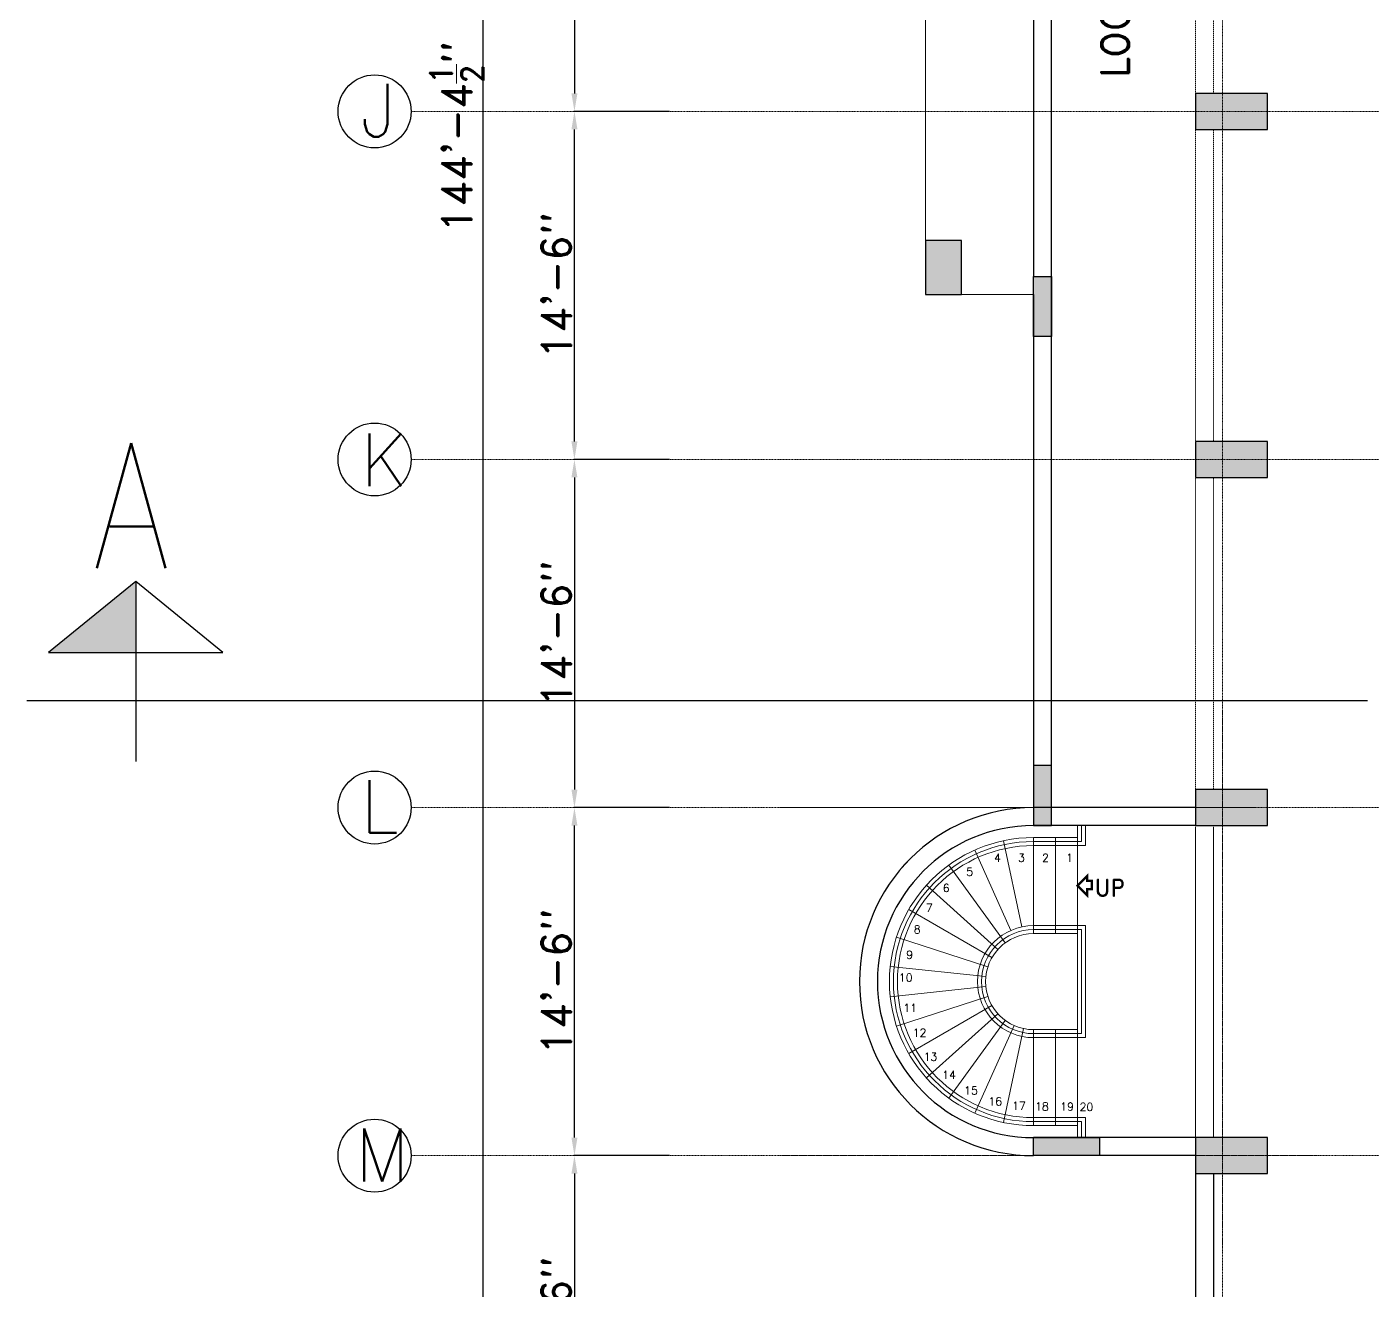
# Model space of a CAD drawing. Header units: inches. Extents: x -110725 to 51121, y 8404 to 44825.
# Drawn here: x -58485 to -57813, y 20871 to 21503 of the extents above; entities that cross this region are included whole.
import ezdxf
from ezdxf.enums import TextEntityAlignment as Align

# ---------------------------------------------------------------- set-up
doc = ezdxf.new("R2010")
doc.units = ezdxf.units.IN
doc.header["$LTSCALE"] = 0.1
doc.header["$MEASUREMENT"] = 0
doc.linetypes.add('CENTER', pattern=[2, 1.25, -0.25, 0.25, -0.25])
doc.linetypes.add('DASHED', pattern=[0.75, 0.5, -0.25])
doc.layers.get('0').update_dxf_attribs({"color": 1, "lineweight": 0})
doc.layers.get('Defpoints').update_dxf_attribs({"lineweight": 0})
for name, color, linetype in [('Column Hatch', 7, 'Continuous'), ('COLUMNS', 200, 'Continuous'), ('GF', 1, 'Continuous'), ('GFT', 4, 'Continuous')]:
    doc.layers.add(name, color=color, linetype=linetype)
for name, color, linetype, lineweight in [('dim', 252, 'Continuous', 0), ('GRID', 8, 'CENTER', 0), ('stair', 5, 'Continuous', 0), ('terj block plan', 30, 'Continuous', 0), ('TEXT', 3, 'Continuous', 0), ('WINDOW', 5, 'Continuous', 18)]:
    doc.layers.add(name, color=color, linetype=linetype, lineweight=lineweight)
doc.styles.add('ROMAND', font='romand.shx')
doc.styles.add('style1', font='simplex.shx', dxfattribs={"width": 0.8})
doc.dimstyles.new('DIM', dxfattribs={"dimtxt": 15, "dimasz": 9, "dimexe": 0.25, "dimexo": 3, "dimgap": 0.125, "dimtad": 1, "dimdec": 3, "dimzin": 3, "dimdsep": 46, "dimlunit": 4, "dimtxsty": 'ROMAND', "dimcen": 0.125, "dimaunit": 1, "dimadec": 0, "dimazin": 0, "dimtfac": 0.75, "dimtdec": 3, "dimtix": 1, "dimtofl": 0, "dimtmove": 2, "dimatfit": 3, "dimfxl": 1, "dimtolj": 1, "dimtzin": 3, "dimarcsym": 1})

# ---------------------------------------------------------------- blocks, each defined once
blk = doc.blocks.new('*D2956')
at = {"layer": 'Defpoints', "color": 0, "transparency": 16777216}
for p in [(-58161.37, 20938.28), (-58211.8, 20764.28), (-58161.37, 20764.28)]:
    blk.add_point(p, dxfattribs=at)
at = {"layer": 'dim', "color": 0, "lineweight": -2, "transparency": 16777216}
for p, q in [((-58164.37, 20938.28), (-58212.05, 20938.28)), ((-58211.8, 20929.28), (-58211.8, 20773.28)), ((-58164.37, 20764.28), (-58212.05, 20764.28))]:
    blk.add_line(p, q, dxfattribs=at)
at = {"layer": 'dim', "color": 0, "transparency": 16777216}
for points in [[(-58213.3, 20929.28), (-58210.3, 20929.28), (-58211.8, 20938.28)], [(-58213.3, 20773.28), (-58210.3, 20773.28), (-58211.8, 20764.28)]]:
    blk.add_solid(points, dxfattribs=at)
at = {"layer": 'dim', "color": 0, "transparency": 16777216, "insert": (-58220.86, 20851.28), "char_height": 15, "attachment_point": 5, "rotation": 90, "style": 'ROMAND'}
blk.add_mtext('\\A1;14\'-6"', dxfattribs=at)
blk = doc.blocks.new('*D2957')
at = {"layer": 'Defpoints', "color": 0, "transparency": 16777216}
for p in [(-58161.37, 21286.28), (-58211.8, 21112.28), (-58161.37, 21112.28)]:
    blk.add_point(p, dxfattribs=at)
at = {"layer": 'dim', "color": 0, "lineweight": -2, "transparency": 16777216}
for p, q in [((-58164.37, 21286.28), (-58212.05, 21286.28)), ((-58211.8, 21277.28), (-58211.8, 21121.28)), ((-58164.37, 21112.28), (-58212.05, 21112.28))]:
    blk.add_line(p, q, dxfattribs=at)
at = {"layer": 'dim', "color": 0, "transparency": 16777216}
for points in [[(-58213.3, 21277.28), (-58210.3, 21277.28), (-58211.8, 21286.28)], [(-58213.3, 21121.28), (-58210.3, 21121.28), (-58211.8, 21112.28)]]:
    blk.add_solid(points, dxfattribs=at)
at = {"layer": 'dim', "color": 0, "transparency": 16777216, "insert": (-58220.86, 21199.28), "char_height": 15, "attachment_point": 5, "rotation": 90, "style": 'ROMAND'}
blk.add_mtext('\\A1;14\'-6"', dxfattribs=at)
blk = doc.blocks.new('*D2958')
at = {"layer": 'Defpoints', "color": 0, "transparency": 16777216}
for p in [(-58211.8, 21112.28), (-58161.37, 21112.28), (-58161.37, 20938.28)]:
    blk.add_point(p, dxfattribs=at)
at = {"layer": 'dim', "color": 0, "lineweight": -2, "transparency": 16777216}
for p, q in [((-58164.37, 21112.28), (-58212.05, 21112.28)), ((-58211.8, 20947.28), (-58211.8, 21103.28)), ((-58164.37, 20938.28), (-58212.05, 20938.28))]:
    blk.add_line(p, q, dxfattribs=at)
at = {"layer": 'dim', "color": 0, "transparency": 16777216}
for points in [[(-58213.3, 21103.28), (-58210.3, 21103.28), (-58211.8, 21112.28)], [(-58213.3, 20947.28), (-58210.3, 20947.28), (-58211.8, 20938.28)]]:
    blk.add_solid(points, dxfattribs=at)
at = {"layer": 'dim', "color": 0, "transparency": 16777216, "insert": (-58220.86, 21025.28), "char_height": 15, "attachment_point": 5, "rotation": 90, "style": 'ROMAND'}
blk.add_mtext('\\A1;14\'-6"', dxfattribs=at)
blk = doc.blocks.new('*D2960')
at = {"layer": 'Defpoints', "color": 0, "transparency": 16777216}
for p in [(-58211.8, 21460.28), (-58161.37, 21460.28), (-58161.37, 21286.28)]:
    blk.add_point(p, dxfattribs=at)
at = {"layer": 'dim', "color": 0, "lineweight": -2, "transparency": 16777216}
for p, q in [((-58164.37, 21460.28), (-58212.05, 21460.28)), ((-58211.8, 21295.28), (-58211.8, 21451.28)), ((-58164.37, 21286.28), (-58212.05, 21286.28))]:
    blk.add_line(p, q, dxfattribs=at)
at = {"layer": 'dim', "color": 0, "transparency": 16777216}
for points in [[(-58213.3, 21451.28), (-58210.3, 21451.28), (-58211.8, 21460.28)], [(-58213.3, 21295.28), (-58210.3, 21295.28), (-58211.8, 21286.28)]]:
    blk.add_solid(points, dxfattribs=at)
at = {"layer": 'dim', "color": 0, "transparency": 16777216, "insert": (-58220.86, 21373.28), "char_height": 15, "attachment_point": 5, "rotation": 90, "style": 'ROMAND'}
blk.add_mtext('\\A1;14\'-6"', dxfattribs=at)
blk = doc.blocks.new('*D2961')
at = {"layer": 'Defpoints', "color": 0, "transparency": 16777216}
for p in [(-58161.37, 21634.28), (-58211.8, 21460.28), (-58161.37, 21460.28)]:
    blk.add_point(p, dxfattribs=at)
at = {"layer": 'dim', "color": 0, "lineweight": -2, "transparency": 16777216}
for p, q in [((-58164.37, 21634.28), (-58212.05, 21634.28)), ((-58211.8, 21625.28), (-58211.8, 21469.28)), ((-58164.37, 21460.28), (-58212.05, 21460.28))]:
    blk.add_line(p, q, dxfattribs=at)
at = {"layer": 'dim', "color": 0, "transparency": 16777216}
for points in [[(-58213.3, 21625.28), (-58210.3, 21625.28), (-58211.8, 21634.28)], [(-58213.3, 21469.28), (-58210.3, 21469.28), (-58211.8, 21460.28)]]:
    blk.add_solid(points, dxfattribs=at)
at = {"layer": 'dim', "color": 0, "transparency": 16777216, "insert": (-58220.86, 21547.28), "char_height": 15, "attachment_point": 5, "rotation": 90, "style": 'ROMAND'}
blk.add_mtext('\\A1;14\'-6"', dxfattribs=at)
blk = doc.blocks.new('*D2965')
at = {"layer": 'Defpoints', "color": 0, "transparency": 16777216}
for p in [(-58257.43, 22313.78), (-58161.37, 22313.78), (-58161.37, 20581.28)]:
    blk.add_point(p, dxfattribs=at)
at = {"layer": 'dim', "color": 0, "lineweight": -2, "transparency": 16777216}
for p, q in [((-58164.37, 22313.78), (-58257.68, 22313.78)), ((-58257.43, 20590.28), (-58257.43, 22304.78)), ((-58164.37, 20581.28), (-58257.68, 20581.28))]:
    blk.add_line(p, q, dxfattribs=at)
at = {"layer": 'dim', "color": 0, "transparency": 16777216}
for points in [[(-58258.93, 22304.78), (-58255.93, 22304.78), (-58257.43, 22313.78)], [(-58258.93, 20590.28), (-58255.93, 20590.28), (-58257.43, 20581.28)]]:
    blk.add_solid(points, dxfattribs=at)
at = {"layer": 'dim', "color": 0, "transparency": 16777216, "insert": (-58270.68, 21447.53), "char_height": 15, "attachment_point": 5, "rotation": 90, "style": 'ROMAND'}
blk.add_mtext('\\A1;144\'-4{\\H0.75x;\\S1/2;}"', dxfattribs=at)
blk = doc.blocks.new('Ar')
at = {"const_width": 1.5}
blk.add_lwpolyline([(-4.5, 0), (-4.5, 3), (-1.5, 3), (-1.5, 6), (4.5, 0), (-1.5, -6), (-1.5, -2.25), (-4.5, -2.25)], close=True, dxfattribs=at)

msp = doc.modelspace()

# ---------------------------------------------------------------- hatches: boundary and pattern name
at = {"layer": 'Column Hatch'}
for points in [[(-57865.36658, 21469.2792), (-57901.36658, 21469.2792), (-57901.36658, 21451.2792), (-57865.36658, 21451.2792)], [(-58018.36658, 21395.7792), (-58036.36658, 21395.7792), (-58036.36658, 21368.7792), (-58018.36658, 21368.7792)], [(-57982.36658, 21377.7792), (-57973.36658, 21377.7792), (-57973.36658, 21347.7792), (-57982.36658, 21347.7792)], [(-57865.36658, 21295.2792), (-57901.36658, 21295.2792), (-57901.36658, 21277.2792), (-57865.36658, 21277.2792)], [(-57982.37323, 21103.2792), (-57973.37323, 21103.2792), (-57973.37323, 21133.2792), (-57982.37323, 21133.2792)], [(-57865.36658, 21121.2792), (-57901.36658, 21121.2792), (-57901.36658, 21103.2792), (-57865.36658, 21103.2792)], [(-57982.36658, 20947.2792), (-57949.36658, 20947.2792), (-57949.36658, 20938.2792), (-57982.36658, 20938.2792)], [(-57865.36658, 20947.2792), (-57901.36658, 20947.2792), (-57901.36658, 20929.2792), (-57865.36658, 20929.2792)], [(-57865.36658, 20947.2792), (-57901.36658, 20947.2792), (-57901.36658, 20929.2792), (-57865.36658, 20929.2792)]]:
    msp.add_hatch(color=256, dxfattribs=at).paths.add_polyline_path(points)
at = {"layer": 'GF'}
msp.add_hatch(color=256, dxfattribs=at).paths.add_polyline_path([(-58431.07255, 21189.83109), (-58431.07255, 21225.32739), (-58474.56488, 21189.83109)])

# ---------------------------------------------------------------- linework, layer by layer
at = {"layer": 'COLUMNS', "elevation": 1.07221}
for points in [[(-57901.36658, 21451.2792), (-57865.36658, 21451.2792), (-57865.36658, 21469.2792), (-57901.36658, 21469.2792)], [(-58018.36658, 21395.7792), (-58036.36658, 21395.7792), (-58036.36658, 21368.7792), (-58018.36658, 21368.7792)], [(-57982.36658, 21377.7792), (-57973.36658, 21377.7792), (-57973.36658, 21347.7792), (-57982.36658, 21347.7792)], [(-57901.36658, 21277.2792), (-57865.36658, 21277.2792), (-57865.36658, 21295.2792), (-57901.36658, 21295.2792)], [(-57982.37323, 21103.2792), (-57973.37323, 21103.2792), (-57973.37323, 21133.2792), (-57982.37323, 21133.2792)], [(-57901.36658, 21103.2792), (-57865.36658, 21103.2792), (-57865.36658, 21121.2792), (-57901.36658, 21121.2792)], [(-57982.36658, 20947.2792), (-57949.36658, 20947.2792), (-57949.36658, 20938.2792), (-57982.36658, 20938.2792)], [(-57901.36658, 20929.2792), (-57865.36658, 20929.2792), (-57865.36658, 20947.2792), (-57901.36658, 20947.2792)], [(-57901.36658, 20929.2792), (-57865.36658, 20929.2792), (-57865.36658, 20947.2792), (-57901.36658, 20947.2792)]]:
    msp.add_lwpolyline(points, close=True, dxfattribs=at)
at = {"layer": 'GF'}
for p, q in [((-57982.36658, 21716.7792, 1.07221), (-57982.36658, 21377.7792, 1.07221)), ((-57973.36658, 21103.2792, 1.07221), (-57973.36658, 21716.7792, 1.07221)), ((-57982.36658, 21368.7792, 1.07221), (-57982.36658, 21112.2792, 1.07221)), ((-58431.07255, 21225.32739, 1.07221), (-58431.07255, 21135.33674, 1.07221)), ((-58485.43797, 21165.88411, 1.07221), (-57815.40465, 21165.88411, 1.07221)), ((-57901.36658, 21112.2792, 1.07221), (-57982.35993, 21112.2792, 1.07221)), ((-57901.36658, 21112.2792, 1.07221), (-57973.36658, 21112.2792, 1.07221)), ((-57901.36658, 21103.2792, 1.07221), (-57982.35993, 21103.2792, 1.07221)), ((-57901.36658, 21103.2792, 1.07221), (-57982.35993, 21103.2792, 1.07221)), ((-57901.36658, 20947.2792, 1.07221), (-57982.35993, 20947.2792, 1.07221)), ((-57901.36658, 20938.2792, 1.07221), (-57982.35993, 20938.2792, 1.07221)), ((-57901.36658, 20929.2792, 1.07221), (-57901.36658, 20773.2792, 1.07221)), ((-57892.36658, 20929.2792, 1.07221), (-57892.36658, 20773.2792, 1.07221))]:
    msp.add_line(p, q, dxfattribs=at)
at = {"layer": 'GF', "elevation": 1.07221}
msp.add_lwpolyline([(-58431.07255, 21225.32739), (-58474.56488, 21189.83109), (-58387.58022, 21189.83109)], close=True, dxfattribs=at)
at = {"layer": 'GF'}
for radius, end in [(87, 270), (87, 269.99562049), (78, 270), (78, 270)]:
    msp.add_arc((-57982.35993, 21025.2792, 1.07221), radius, 90, end, dxfattribs=at)
at = {"layer": 'GFT'}
for centre in [(-58311.66378, 21460.2792, 1.07221), (-58311.66378, 21286.2792, 1.07221), (-58311.66378, 21112.2792, 1.07221), (-58311.66378, 20938.2792, 1.07221)]:
    msp.add_circle(centre, 18.23575, dxfattribs=at)
at = {"layer": 'GRID'}
for p, q in [((-57887.86658, 22312.2792, 1.07221), (-57887.86658, 20581.2792, 1.07221)), ((-57194.86658, 21460.2792, 1.07221), (-58293.42803, 21460.2792, 1.07221)), ((-57194.86658, 21286.2792, 1.07221), (-58293.42803, 21286.2792, 1.07221)), ((-57887.86658, 21160.99356, 1.07221), (-57887.86658, 20892.03758, 1.07221)), ((-57887.86658, 20892.03758, 1.07221), (-57887.86658, 21160.99356, 1.07221)), ((-57194.86658, 21112.2792, 1.07221), (-58293.42803, 21112.2792, 1.07221)), ((-57871.36658, 21112.2792, 1.07221), (-58108.95865, 21112.2792, 1.07221)), ((-57194.86658, 20938.2792, 1.07221), (-58293.42803, 20938.2792, 1.07221)), ((-57840.49255, 20938.2792, 1.07221), (-58108.95865, 20938.2792, 1.07221))]:
    msp.add_line(p, q, dxfattribs=at)
at = {"layer": 'stair'}
for p, q in [((-57960.35993, 21049.2792, 1.07221), (-57960.35993, 21103.2792, 1.07221)), ((-57958.35993, 21095.2792, 1.07221), (-57958.35993, 21103.2792, 1.07221)), ((-57956.35993, 21093.2792, 1.07221), (-57956.35993, 21103.2792, 1.07221)), ((-57960.35993, 21097.2792, 1.07221), (-57982.35993, 21097.2792, 1.07221)), ((-57982.35993, 21049.2792, 1.07221), (-57982.35993, 21097.2792, 1.07221)), ((-57971.35993, 21049.2792, 1.07221), (-57971.35993, 21097.2792, 1.07221)), ((-57993.74856, 21050.85848, 1.07221), (-58011.64497, 21091.05448, 1.07221)), ((-57988.18146, 21052.66734, 1.07221), (-57997.32957, 21095.70583, 1.07221)), ((-57958.35993, 21095.2792, 1.07221), (-57982.35993, 21095.2792, 1.07221)), ((-57956.35993, 21093.2792, 1.07221), (-57982.35993, 21093.2792, 1.07221)), ((-57996.46678, 21044.69561, 1.07221), (-58024.68047, 21083.52843, 1.07221)), ((-58000.19541, 21041.33834, 1.07221), (-58035.86636, 21073.45661, 1.07221)), ((-58003.14454, 21037.2792, 1.07221), (-58044.71376, 21061.2792, 1.07221)), ((-57982.35993, 21053.2792, 1.07221), (-57956.35993, 21053.2792, 1.07221)), ((-57982.35993, 21051.2792, 1.07221), (-57958.35993, 21051.2792, 1.07221)), ((-57982.35993, 21049.2792, 1.07221), (-57960.35993, 21049.2792, 1.07221)), ((-57960.35993, 21049.2792, 1.07221), (-57960.35993, 21001.2792, 1.07221)), ((-57958.35993, 21051.2792, 1.07221), (-57958.35993, 20999.2792, 1.07221)), ((-57956.35993, 21053.2792, 1.07221), (-57956.35993, 20997.2792, 1.07221)), ((-58005.18529, 21032.69561, 1.07221), (-58050.836, 21047.52843, 1.07221)), ((-58006.22846, 21027.78789, 1.07221), (-58053.96551, 21032.80525, 1.07221)), ((-58006.22846, 21022.77052, 1.07221), (-58053.96551, 21017.75315, 1.07221)), ((-58005.18529, 21017.8628, 1.07221), (-58050.836, 21003.02998, 1.07221)), ((-58003.14454, 21013.2792, 1.07221), (-58044.71376, 20989.2792, 1.07221)), ((-58000.19541, 21009.22007, 1.07221), (-58035.86636, 20977.1018, 1.07221)), ((-57996.46678, 21005.8628, 1.07221), (-58024.68047, 20967.02998, 1.07221)), ((-57992.12161, 21003.35411, 1.07221), (-58011.64497, 20959.50393, 1.07221)), ((-57987.34981, 21001.80366, 1.07221), (-57997.32957, 20954.85258, 1.07221)), ((-57982.35993, 20953.2792, 1.07221), (-57982.35993, 21001.2792, 1.07221)), ((-57982.35993, 21001.2792, 1.07221), (-57960.35993, 21001.2792, 1.07221)), ((-57982.35993, 20999.2792, 1.07221), (-57958.35993, 20999.2792, 1.07221)), ((-57982.35993, 20997.2792, 1.07221), (-57956.35993, 20997.2792, 1.07221)), ((-57971.35993, 20953.2792, 1.07221), (-57971.35993, 21001.2792, 1.07221)), ((-57960.35993, 20953.2792, 1.07221), (-57960.35993, 21001.2792, 1.07221)), ((-57956.35993, 20957.2792, 1.07221), (-57982.35993, 20957.2792, 1.07221)), ((-57958.35993, 20955.2792, 1.07221), (-57982.35993, 20955.2792, 1.07221)), ((-57958.35993, 20947.2792, 1.07221), (-57958.35993, 20955.2792, 1.07221)), ((-57956.35993, 20947.2792, 1.07221), (-57956.35993, 20957.2792, 1.07221)), ((-57960.35993, 20953.2792, 1.07221), (-57982.35993, 20953.2792, 1.07221)), ((-57960.35993, 20947.2792, 1.07221), (-57960.35993, 20953.2792, 1.07221))]:
    msp.add_line(p, q, dxfattribs=at)
for radius in [72, 70, 68, 28, 26, 24]:
    msp.add_arc((-57982.35993, 21025.2792, 1.07221), radius, 90, 270, dxfattribs=at)
at = {"layer": 'terj block plan', "linetype": 'Continuous', "elevation": 1.07221}
msp.add_lwpolyline([(-57901.36658, 20563.53135), (-54331.7441, 20563.53135), (-54290.97679, 20563.53135, 0.732820308), (-54248.47689, 20698.07354), (-56853.5188, 22309.44548), (-57011.80133, 22052.13108), (-57172.36658, 22151.43396), (-57172.36658, 22313.7792), (-57211.36658, 22313.7792), (-57211.36658, 22318.2792), (-57810.61658, 22318.2792), (-57810.61658, 22313.7792), (-57901.36658, 22313.7792), (-57901.36658, 22156.2792), (-57982.35993, 22156.2792, 0.999961782), (-57982.36658, 21982.2792), (-57982.36658, 21725.7792), (-58036.36658, 21725.7792), (-58036.36658, 21368.7792), (-57982.36658, 21368.7792), (-57982.37323, 21112.2792, 0.999923566), (-57982.35993, 20938.2792), (-57901.36658, 20938.2792), (-57901.36658, 20755.2792)], format="xyb", close=True, dxfattribs=at)
at = {"layer": 'WINDOW', "linetype": 'DASHED'}
for p, q in [((-57901.36658, 21469.2792, 1.07221), (-57901.36658, 21625.2792, 1.07221)), ((-57892.36658, 21469.2792, 1.07221), (-57892.36658, 21625.2792, 1.07221)), ((-57901.36658, 21451.2792, 1.07221), (-57901.36658, 21295.2792, 1.07221)), ((-57892.36658, 21451.2792, 1.07221), (-57892.36658, 21295.2792, 1.07221)), ((-57901.36658, 21121.2792, 1.07221), (-57901.36658, 21277.2792, 1.07221)), ((-57892.36658, 21121.2792, 1.07221), (-57892.36658, 21277.2792, 1.07221)), ((-57901.36658, 21103.2792, 1.07221), (-57901.36658, 20947.2792, 1.07221)), ((-57892.36658, 21103.2792, 1.07221), (-57892.36658, 20947.2792, 1.07221)), ((-57901.36658, 21101.7792, 1.07221), (-57901.36658, 20947.2792, 1.07221)), ((-57892.36658, 21101.7792, 1.07221), (-57892.36658, 20947.2792, 1.07221))]:
    msp.add_line(p, q, dxfattribs=at)

# ---------------------------------------------------------------- block references
at = {"layer": 'GF', "xscale": -0.8, "yscale": 0.8, "zscale": 0.8}
msp.add_blockref('Ar', (-57956.75993, 21073.2792, 1.07221), dxfattribs=at)

# ---------------------------------------------------------------- texts
at = {"layer": 'GFT', "attachment_point": 1}
for s, width, insert, char_height, style in [('{\\Fsimplex|c0;J}', 45.4062311, (-58318.78129, 21474.02291, 1.07221), 26.4, 'ROMAND'), ('{\\Fsimplex|c0;K}', 45.4062311, (-58318.78129, 21299.31606, 1.07221), 26.4, 'ROMAND'), ('A', 211.56, (-58452.56837, 21294.39111, 1.07221), 62.5, 'style1'), ('{\\Fsimplex|c0;L}', 45.4062311, (-58318.78129, 21126.02291, 1.07221), 26.4, 'ROMAND'), ('{\\Fsimplex|c0;M}', 45.4062311, (-58321.42667, 20951.81215, 1.07221), 26.4, 'ROMAND')]:
    msp.add_mtext_dynamic_manual_height_columns(s, width=width, gutter_width=101.66862, heights=[0], dxfattribs=dict(at, insert=insert, char_height=char_height, style=style))
at = {"layer": 'TEXT', "style": 'ROMAND'}
msp.add_text('LOOKING BELOW', height=14, rotation=90, dxfattribs=at).set_placement((-57941.58124, 21553.1628, 1.07221), align=Align.MIDDLE)
for s, height, p in [('4', 4, (-58000.38308, 21087.18203, 1.07221)), ('3', 4, (-57988.38308, 21087.18203, 1.07221)), ('2', 4, (-57976.38308, 21087.18203, 1.07221)), ('1', 4, (-57964.38308, 21087.18203, 1.07221)), ('5', 4, (-58014.28321, 21080.21079, 1.07221)), ('UP', 8.4, (-57944.2352, 21072.14581, 1.07221)), ('6', 4, (-58025.97757, 21072.08716, 1.07221)), ('7', 4, (-58034.42392, 21062.08797, 1.07221)), ('8', 4, (-58040.47956, 21051.37724, 1.07221)), ('9', 4, (-58044.28195, 21038.6893, 1.07221)), ('10', 4, (-58046.26469, 21027.2792, 1.07221)), ('11', 4, (-58044.05049, 21012.0965, 1.07221)), ('12', 4, (-58039.31847, 20999.74535, 1.07221)), ('13', 4, (-58033.86196, 20987.70362, 1.07221)), ('14', 4, (-58024.61157, 20978.66366, 1.07221)), ('15', 4, (-58013.62097, 20970.85028, 1.07221)), ('16', 4, (-58001.51395, 20965.40161, 1.07221)), ('17', 4, (-57989.6537, 20963.25625, 1.07221)), ('18', 4, (-57978.18135, 20962.86769, 1.07221)), ('19', 4, (-57965.6494, 20962.79219, 1.07221)), ('20', 4, (-57955.90899, 20962.62924, 1.07221))]:
    msp.add_text(s, height=height, dxfattribs=at).set_placement(p, align=Align.MIDDLE)

# ---------------------------------------------------------------- dimensions: what is measured, and where the dimension line sits
at = {"layer": 'dim'}
for base, p1, p2, angle, picture, middle in [((-58257.4276, 22313.7792, 1.07221), (-58161.36658, 20581.2792, 1.07221), (-58161.36658, 22313.7792, 1.07221), 90, '*D2965', (-58270.6776, 21447.5292, 1.07221)), ((-58211.80294, 21460.2792, 1.07221), (-58161.36658, 21634.2792, 1.07221), (-58161.36658, 21460.2792, 1.07221), 270, '*D2961', (-58220.85651, 21547.2792, 1.07221)), ((-58211.80294, 21460.2792, 1.07221), (-58161.36658, 21286.2792, 1.07221), (-58161.36658, 21460.2792, 1.07221), 90, '*D2960', (-58220.85651, 21373.2792, 1.07221)), ((-58211.80294, 21112.2792, 1.07221), (-58161.36658, 21286.2792, 1.07221), (-58161.36658, 21112.2792, 1.07221), 270, '*D2957', (-58220.85651, 21199.2792, 1.07221)), ((-58211.80294, 21112.2792, 1.07221), (-58161.36658, 20938.2792, 1.07221), (-58161.36658, 21112.2792, 1.07221), 90, '*D2958', (-58220.85651, 21025.2792, 1.07221)), ((-58211.80294, 20764.2792, 1.07221), (-58161.36658, 20938.2792, 1.07221), (-58161.36658, 20764.2792, 1.07221), 270, '*D2956', (-58220.85651, 20851.2792, 1.07221))]:
    dim = msp.add_linear_dim(base=base, p1=p1, p2=p2, angle=angle, dimstyle='DIM', dxfattribs=at)
    dim.commit()
    dim.dimension.update_dxf_attribs({"geometry": picture, "text_midpoint": middle})

doc.saveas('drawing.dxf')
